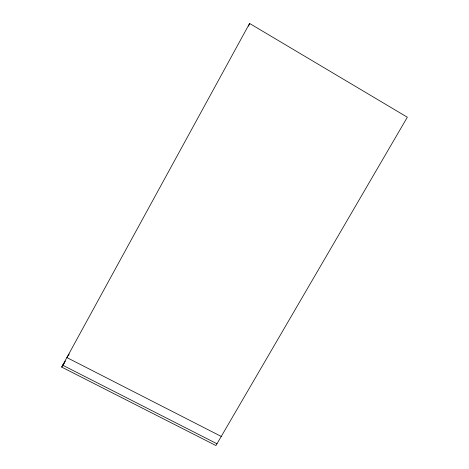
<?xml version="1.0" encoding="UTF-8"?>
<svg xmlns="http://www.w3.org/2000/svg" width="469" height="469" viewBox="0 0 469 469"><rect width="100%" height="100%" fill="white"/><g stroke="black" fill="none" stroke-linecap="round" stroke-linejoin="round"><path stroke-width="0.7" d="M248.582 26.182L249.584 23.45L407.332 117.209L215.933 445.55L61.668 367.086L249.584 23.45M61.668 367.086L64.47 362.842M65.472 361.007L62.694 365.216L216.977 443.762M69.265 353.966L66.874 357.566L221.245 436.44"/></g></svg>
